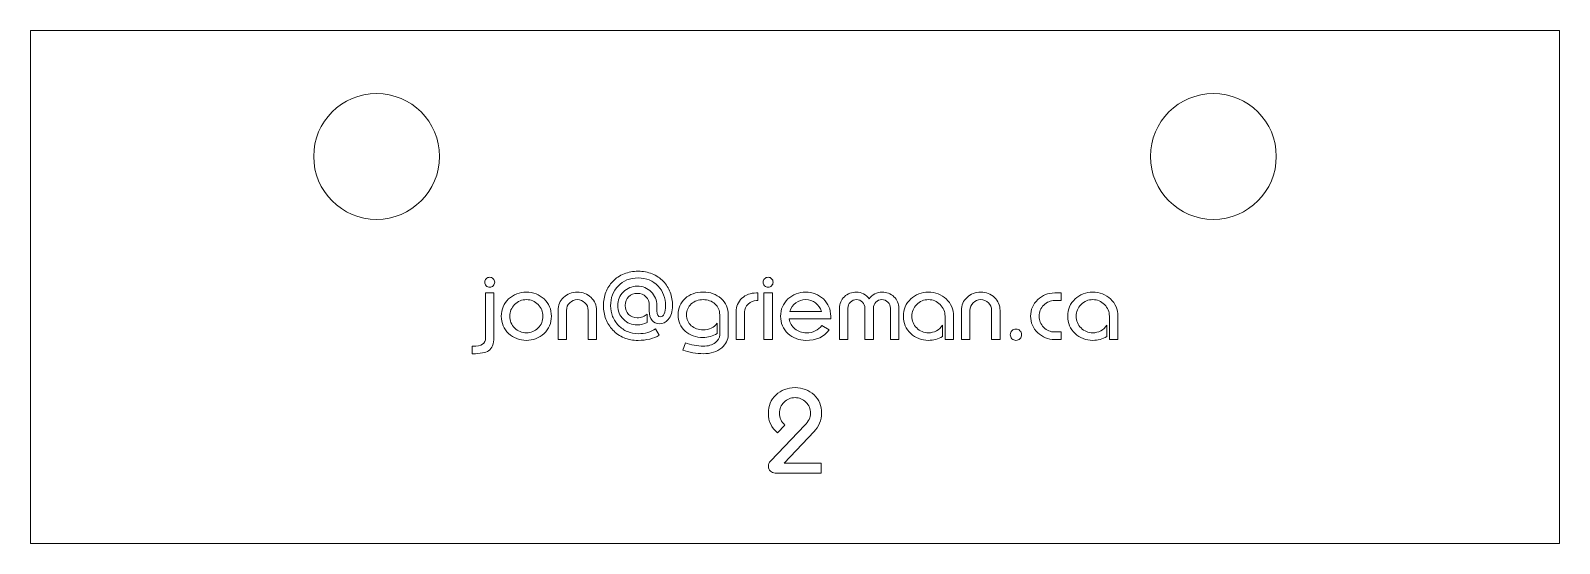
# Model space of a CAD drawing. Header units: millimetres. Extents: x -24.2 to 24.4, y -8.2 to 8.2.
import ezdxf

# ---------------------------------------------------------------- set-up
doc = ezdxf.new("R2010")
doc.units = ezdxf.units.MM
doc.header["$MEASUREMENT"] = 0
doc.layers.add('Layer 1', color=7, linetype='Continuous')

msp = doc.modelspace()

# ---------------------------------------------------------------- linework, layer by layer
at = {"layer": 'Layer 1', "lineweight": 15}
for points in [[(-24.2338, 8.15), (-24.2338, 8.15), (-24.2338, -8.15), (-24.2338, -8.15)], [(24.3662, 8.15), (24.3662, 8.15), (-24.2338, 8.15), (-24.2338, 8.15)], [(24.3662, -8.15), (24.3662, -8.15), (24.3662, 8.15), (24.3662, 8.15)], [(-24.2338, -8.15), (-24.2338, -8.15), (24.3662, -8.15), (24.3662, -8.15)]]:
    msp.add_open_spline(points, degree=3, dxfattribs=at)
at = {"layer": 'Layer 1', "color": 240, "lineweight": 15}
for points in [[(-13.2338, 6.15), (-14.3384, 6.15), (-15.2338, 5.2546), (-15.2338, 4.15), (-15.2338, 4.15), (-15.2338, 3.0454), (-14.3384, 2.15), (-13.2338, 2.15), (-13.2338, 2.15), (-12.1292, 2.15), (-11.2338, 3.0454), (-11.2338, 4.15), (-11.2338, 4.15), (-11.2338, 5.2546), (-12.1292, 6.15), (-13.2338, 6.15)], [(13.3662, 6.15), (12.2616, 6.15), (11.3662, 5.2546), (11.3662, 4.15), (11.3662, 4.15), (11.3662, 3.0454), (12.2616, 2.15), (13.3662, 2.15), (13.3662, 2.15), (14.4708, 2.15), (15.3662, 3.0454), (15.3662, 4.15), (15.3662, 4.15), (15.3662, 5.2546), (14.4708, 6.15), (13.3662, 6.15)]]:
    msp.add_open_spline(points, degree=3, knots=[0, 0, 0, 0, 0.2, 0.2, 0.2, 0.2, 0.4, 0.4, 0.4, 0.4, 0.6, 0.6, 0.6, 0.6, 1, 1, 1, 1], dxfattribs=at)
at = {"layer": 'Layer 1', "color": 140, "lineweight": 9}
for points, knots in [([(-4.2551, -1.5324), (-4.3351, -1.5837), (-4.4339, -1.6241), (-4.5519, -1.6528), (-4.5519, -1.6528), (-4.67, -1.682), (-4.7937, -1.6966), (-4.9235, -1.6966), (-4.9235, -1.6966), (-5.0834, -1.6966), (-5.2316, -1.6688), (-5.3689, -1.6128), (-5.3689, -1.6128), (-5.5063, -1.5573), (-5.6253, -1.4764), (-5.7255, -1.3696), (-5.7255, -1.3696), (-5.8219, -1.2695), (-5.8957, -1.1528), (-5.9465, -1.0192), (-5.9465, -1.0192), (-5.9973, -0.8852), (-6.0232, -0.7436), (-6.0232, -0.594), (-6.0232, -0.594), (-6.0232, -0.444), (-5.9973, -0.3029), (-5.9465, -0.1693), (-5.9465, -0.1693), (-5.8957, -0.0362), (-5.8219, 0.08), (-5.7255, 0.1793), (-5.7255, 0.1793), (-5.6253, 0.2837), (-5.5063, 0.3637), (-5.3685, 0.4192), (-5.3685, 0.4192), (-5.2307, 0.4742), (-5.0815, 0.5015), (-4.9207, 0.5015), (-4.9207, 0.5015), (-4.7598, 0.5015), (-4.6112, 0.4742), (-4.4743, 0.4192), (-4.4743, 0.4192), (-4.3374, 0.3637), (-4.2189, 0.2837), (-4.1187, 0.1793), (-4.1187, 0.1793), (-4.0242, 0.08), (-3.9513, -0.0362), (-3.9009, -0.1693), (-3.9009, -0.1693), (-3.8501, -0.3029), (-3.8252, -0.444), (-3.8252, -0.594), (-3.8252, -0.594), (-3.8252, -0.7831), (-3.8722, -0.9308), (-3.9668, -1.0376), (-3.9668, -1.0376), (-4.0449, -1.1269), (-4.1361, -1.1712), (-4.2401, -1.1712), (-4.2401, -1.1712), (-4.3407, -1.1712), (-4.4202, -1.1349), (-4.4781, -1.0616), (-4.4781, -1.0616), (-4.5359, -0.9886), (-4.5651, -0.8889), (-4.5651, -0.7619), (-4.5651, -0.7619), (-4.5651, -0.7619), (-4.5651, -0.5912), (-4.5651, -0.5912), (-4.5651, -0.5912), (-4.5651, -0.4745), (-4.6004, -0.3805), (-4.6714, -0.3085), (-4.6714, -0.3085), (-4.7419, -0.237), (-4.8346, -0.2013), (-4.9494, -0.2013), (-4.9494, -0.2013), (-5.0627, -0.2013), (-5.154, -0.237), (-5.2245, -0.3085), (-5.2245, -0.3085), (-5.2946, -0.3805), (-5.3299, -0.4745), (-5.3299, -0.5912), (-5.3299, -0.5912), (-5.3299, -0.706), (-5.2946, -0.7991), (-5.2245, -0.8701), (-5.2245, -0.8701), (-5.154, -0.9416), (-5.0627, -0.9769), (-4.9494, -0.9769), (-4.9494, -0.9769), (-4.8882, -0.9769), (-4.8294, -0.9665), (-4.773, -0.9458), (-4.773, -0.9458), (-4.717, -0.9252), (-4.6714, -0.8969), (-4.6352, -0.8612), (-4.6352, -0.8612), (-4.6352, -0.8612), (-4.6352, -1.1246), (-4.6352, -1.1246), (-4.6352, -1.1246), (-4.7255, -1.1768), (-4.8299, -1.2031), (-4.9494, -1.2031), (-4.9494, -1.2031), (-5.1225, -1.2031), (-5.2688, -1.1439), (-5.3892, -1.0253), (-5.3892, -1.0253), (-5.5096, -0.9068), (-5.5698, -0.7619), (-5.5698, -0.5912), (-5.5698, -0.5912), (-5.5698, -0.4195), (-5.5091, -0.2737), (-5.3882, -0.1542), (-5.3882, -0.1542), (-5.2678, -0.0347), (-5.1215, 0.025), (-4.9494, 0.025), (-4.9494, 0.025), (-4.7739, 0.025), (-4.6262, -0.0343), (-4.5058, -0.1523), (-4.5058, -0.1523), (-4.3854, -0.2704), (-4.3252, -0.4167), (-4.3252, -0.5912), (-4.3252, -0.5912), (-4.3252, -0.5912), (-4.3252, -0.7619), (-4.3252, -0.7619), (-4.3252, -0.7619), (-4.3252, -0.8842), (-4.2885, -0.9454), (-4.2151, -0.9454), (-4.2151, -0.9454), (-4.1643, -0.9454), (-4.1243, -0.9143), (-4.0952, -0.8522), (-4.0952, -0.8522), (-4.0656, -0.7902), (-4.051, -0.7041), (-4.051, -0.594), (-4.051, -0.594), (-4.051, -0.3433), (-4.1291, -0.1345), (-4.2852, 0.0316), (-4.2852, 0.0316), (-4.448, 0.2037), (-4.6596, 0.2893), (-4.9207, 0.2893), (-4.9207, 0.2893), (-5.1817, 0.2893), (-5.3943, 0.2037), (-5.5585, 0.0316), (-5.5585, 0.0316), (-5.6356, -0.0489), (-5.6949, -0.1434), (-5.7358, -0.2506), (-5.7358, -0.2506), (-5.7767, -0.3584), (-5.797, -0.4727), (-5.797, -0.594), (-5.797, -0.594), (-5.797, -0.7125), (-5.7753, -0.8259), (-5.7316, -0.9341), (-5.7316, -0.9341), (-5.6878, -1.0427), (-5.6253, -1.1387), (-5.5434, -1.2224), (-5.5434, -1.2224), (-5.4616, -1.3066), (-5.3671, -1.3715), (-5.2598, -1.4167), (-5.2598, -1.4167), (-5.1521, -1.4618), (-5.0392, -1.4839), (-4.9207, -1.4839), (-4.9207, -1.4839), (-4.6991, -1.4839), (-4.5152, -1.4327), (-4.368, -1.3297), (-4.368, -1.3297), (-4.368, -1.3297), (-4.2551, -1.5324), (-4.2551, -1.5324)], [0, 0, 0, 0, 0.0196078, 0.0196078, 0.0196078, 0.0196078, 0.0392157, 0.0392157, 0.0392157, 0.0392157, 0.0588235, 0.0588235, 0.0588235, 0.0588235, 0.0784314, 0.0784314, 0.0784314, 0.0784314, 0.0980392, 0.0980392, 0.0980392, 0.0980392, 0.1176471, 0.1176471, 0.1176471, 0.1176471, 0.1372549, 0.1372549, 0.1372549, 0.1372549, 0.1568627, 0.1568627, 0.1568627, 0.1568627, 0.1764706, 0.1764706, 0.1764706, 0.1764706, 0.1960784, 0.1960784, 0.1960784, 0.1960784, 0.2156863, 0.2156863, 0.2156863, 0.2156863, 0.2352941, 0.2352941, 0.2352941, 0.2352941, 0.254902, 0.254902, 0.254902, 0.254902, 0.2745098, 0.2745098, 0.2745098, 0.2745098, 0.2941176, 0.2941176, 0.2941176, 0.2941176, 0.3137255, 0.3137255, 0.3137255, 0.3137255, 0.3333333, 0.3333333, 0.3333333, 0.3333333, 0.3529412, 0.3529412, 0.3529412, 0.3529412, 0.372549, 0.372549, 0.372549, 0.372549, 0.3921569, 0.3921569, 0.3921569, 0.3921569, 0.4117647, 0.4117647, 0.4117647, 0.4117647, 0.4313725, 0.4313725, 0.4313725, 0.4313725, 0.4509804, 0.4509804, 0.4509804, 0.4509804, 0.4705882, 0.4705882, 0.4705882, 0.4705882, 0.4901961, 0.4901961, 0.4901961, 0.4901961, 0.5098039, 0.5098039, 0.5098039, 0.5098039, 0.5294118, 0.5294118, 0.5294118, 0.5294118, 0.5490196, 0.5490196, 0.5490196, 0.5490196, 0.5686275, 0.5686275, 0.5686275, 0.5686275, 0.5882353, 0.5882353, 0.5882353, 0.5882353, 0.6078431, 0.6078431, 0.6078431, 0.6078431, 0.627451, 0.627451, 0.627451, 0.627451, 0.6470588, 0.6470588, 0.6470588, 0.6470588, 0.6666667, 0.6666667, 0.6666667, 0.6666667, 0.6862745, 0.6862745, 0.6862745, 0.6862745, 0.7058824, 0.7058824, 0.7058824, 0.7058824, 0.7254902, 0.7254902, 0.7254902, 0.7254902, 0.745098, 0.745098, 0.745098, 0.745098, 0.7647059, 0.7647059, 0.7647059, 0.7647059, 0.7843137, 0.7843137, 0.7843137, 0.7843137, 0.8039216, 0.8039216, 0.8039216, 0.8039216, 0.8235294, 0.8235294, 0.8235294, 0.8235294, 0.8431373, 0.8431373, 0.8431373, 0.8431373, 0.8627451, 0.8627451, 0.8627451, 0.8627451, 0.8823529, 0.8823529, 0.8823529, 0.8823529, 0.9019608, 0.9019608, 0.9019608, 0.9019608, 0.9215686, 0.9215686, 0.9215686, 0.9215686, 0.9411765, 0.9411765, 0.9411765, 0.9411765, 0.9607843, 0.9607843, 0.9607843, 0.9607843, 1, 1, 1, 1]), ([(-9.639, 0.31), (-9.5952, 0.31), (-9.5576, 0.2945), (-9.527, 0.2639), (-9.527, 0.2639), (-9.496, 0.2329), (-9.4809, 0.1962), (-9.4809, 0.1529), (-9.4809, 0.1529), (-9.4809, 0.1087), (-9.496, 0.0716), (-9.527, 0.0405), (-9.527, 0.0405), (-9.5576, 0.0099), (-9.5952, -0.0056), (-9.639, -0.0056), (-9.639, -0.0056), (-9.6822, -0.0056), (-9.7194, 0.0099), (-9.75, 0.0405), (-9.75, 0.0405), (-9.781, 0.0716), (-9.7961, 0.1087), (-9.7961, 0.1529), (-9.7961, 0.1529), (-9.7961, 0.1962), (-9.781, 0.2329), (-9.75, 0.2639), (-9.75, 0.2639), (-9.7194, 0.2945), (-9.6822, 0.31), (-9.639, 0.31)], [0, 0, 0, 0, 0.1111111, 0.1111111, 0.1111111, 0.1111111, 0.2222222, 0.2222222, 0.2222222, 0.2222222, 0.3333333, 0.3333333, 0.3333333, 0.3333333, 0.4444444, 0.4444444, 0.4444444, 0.4444444, 0.5555556, 0.5555556, 0.5555556, 0.5555556, 0.6666667, 0.6666667, 0.6666667, 0.6666667, 0.7777778, 0.7777778, 0.7777778, 0.7777778, 1, 1, 1, 1]), ([(-0.789, 0.31), (-0.7448, 0.31), (-0.7076, 0.2945), (-0.6766, 0.2639), (-0.6766, 0.2639), (-0.646, 0.2329), (-0.6305, 0.1962), (-0.6305, 0.1529), (-0.6305, 0.1529), (-0.6305, 0.1087), (-0.646, 0.0716), (-0.6766, 0.0405), (-0.6766, 0.0405), (-0.7076, 0.0099), (-0.7448, -0.0056), (-0.789, -0.0056), (-0.789, -0.0056), (-0.8323, -0.0056), (-0.869, 0.0099), (-0.9, 0.0405), (-0.9, 0.0405), (-0.9306, 0.0716), (-0.9461, 0.1087), (-0.9461, 0.1529), (-0.9461, 0.1529), (-0.9461, 0.1962), (-0.9306, 0.2329), (-0.9, 0.2639), (-0.9, 0.2639), (-0.869, 0.2945), (-0.8323, 0.31), (-0.789, 0.31)], [0, 0, 0, 0, 0.1111111, 0.1111111, 0.1111111, 0.1111111, 0.2222222, 0.2222222, 0.2222222, 0.2222222, 0.3333333, 0.3333333, 0.3333333, 0.3333333, 0.4444444, 0.4444444, 0.4444444, 0.4444444, 0.5555556, 0.5555556, 0.5555556, 0.5555556, 0.6666667, 0.6666667, 0.6666667, 0.6666667, 0.7777778, 0.7777778, 0.7777778, 0.7777778, 1, 1, 1, 1]), ([(-9.7716, -1.6039), (-9.7716, -1.6039), (-9.7716, -0.19), (-9.7716, -0.19), (-9.7716, -0.19), (-9.7716, -0.19), (-9.5026, -0.19), (-9.5026, -0.19), (-9.5026, -0.19), (-9.5026, -0.19), (-9.5026, -1.6039), (-9.5026, -1.6039), (-9.5026, -1.6039), (-9.5026, -1.8118), (-9.5595, -1.9529), (-9.6724, -2.0272), (-9.6724, -2.0272), (-9.7679, -2.0898), (-9.9381, -2.1208), (-10.1837, -2.1208), (-10.1837, -2.1208), (-10.1837, -2.1208), (-10.1973, -2.1208), (-10.1973, -2.1208), (-10.1973, -2.1208), (-10.1973, -2.1208), (-10.1973, -1.8809), (-10.1973, -1.8809), (-10.1973, -1.8809), (-10.1973, -1.8809), (-10.1837, -1.8809), (-10.1837, -1.8809), (-10.1837, -1.8809), (-10.0346, -1.8809), (-9.9287, -1.8602), (-9.8657, -1.8184), (-9.8657, -1.8184), (-9.8031, -1.7765), (-9.7716, -1.705), (-9.7716, -1.6039)], [0, 0, 0, 0, 0.0909091, 0.0909091, 0.0909091, 0.0909091, 0.1818182, 0.1818182, 0.1818182, 0.1818182, 0.2727273, 0.2727273, 0.2727273, 0.2727273, 0.3636364, 0.3636364, 0.3636364, 0.3636364, 0.4545455, 0.4545455, 0.4545455, 0.4545455, 0.5454545, 0.5454545, 0.5454545, 0.5454545, 0.6363636, 0.6363636, 0.6363636, 0.6363636, 0.7272727, 0.7272727, 0.7272727, 0.7272727, 0.8181818, 0.8181818, 0.8181818, 0.8181818, 1, 1, 1, 1]), ([(-8.4734, -0.1613), (-8.3657, -0.1613), (-8.2636, -0.1801), (-8.1667, -0.2177), (-8.1667, -0.2177), (-8.0698, -0.2553), (-7.9842, -0.309), (-7.9099, -0.3791), (-7.9099, -0.3791), (-7.7547, -0.5267), (-7.677, -0.7102), (-7.677, -0.9289), (-7.677, -0.9289), (-7.677, -1.1476), (-7.7547, -1.3301), (-7.9099, -1.4774), (-7.9099, -1.4774), (-7.9842, -1.5479), (-8.0698, -1.602), (-8.1667, -1.6396), (-8.1667, -1.6396), (-8.2636, -1.6777), (-8.3657, -1.6966), (-8.4734, -1.6966), (-8.4734, -1.6966), (-8.5806, -1.6966), (-8.6832, -1.6777), (-8.7801, -1.6396), (-8.7801, -1.6396), (-8.8769, -1.602), (-8.9626, -1.5479), (-9.0369, -1.4774), (-9.0369, -1.4774), (-9.1921, -1.3301), (-9.2697, -1.1476), (-9.2697, -0.9289), (-9.2697, -0.9289), (-9.2697, -0.7102), (-9.1921, -0.5267), (-9.0369, -0.3791), (-9.0369, -0.3791), (-8.9626, -0.309), (-8.8769, -0.2553), (-8.7801, -0.2177), (-8.7801, -0.2177), (-8.6832, -0.1801), (-8.5806, -0.1613), (-8.4734, -0.1613)], [0, 0, 0, 0, 0.0769231, 0.0769231, 0.0769231, 0.0769231, 0.1538462, 0.1538462, 0.1538462, 0.1538462, 0.2307692, 0.2307692, 0.2307692, 0.2307692, 0.3076923, 0.3076923, 0.3076923, 0.3076923, 0.3846154, 0.3846154, 0.3846154, 0.3846154, 0.4615385, 0.4615385, 0.4615385, 0.4615385, 0.5384615, 0.5384615, 0.5384615, 0.5384615, 0.6153846, 0.6153846, 0.6153846, 0.6153846, 0.6923077, 0.6923077, 0.6923077, 0.6923077, 0.7692308, 0.7692308, 0.7692308, 0.7692308, 0.8461538, 0.8461538, 0.8461538, 0.8461538, 1, 1, 1, 1]), ([(-9.0011, -0.9289), (-9.0011, -1.0738), (-8.9494, -1.198), (-8.8459, -1.3014), (-8.8459, -1.3014), (-8.7429, -1.4049), (-8.6187, -1.4567), (-8.4734, -1.4567), (-8.4734, -1.4567), (-8.328, -1.4567), (-8.2039, -1.4049), (-8.1004, -1.3014), (-8.1004, -1.3014), (-7.9974, -1.198), (-7.9456, -1.0738), (-7.9456, -0.9289), (-7.9456, -0.9289), (-7.9456, -0.7836), (-7.9974, -0.6594), (-8.1004, -0.5559), (-8.1004, -0.5559), (-8.2039, -0.4529), (-8.328, -0.4012), (-8.4734, -0.4012), (-8.4734, -0.4012), (-8.6187, -0.4012), (-8.7429, -0.4529), (-8.8459, -0.5559), (-8.8459, -0.5559), (-8.9494, -0.6594), (-9.0011, -0.7836), (-9.0011, -0.9289)], [0, 0, 0, 0, 0.1111111, 0.1111111, 0.1111111, 0.1111111, 0.2222222, 0.2222222, 0.2222222, 0.2222222, 0.3333333, 0.3333333, 0.3333333, 0.3333333, 0.4444444, 0.4444444, 0.4444444, 0.4444444, 0.5555556, 0.5555556, 0.5555556, 0.5555556, 0.6666667, 0.6666667, 0.6666667, 0.6666667, 0.7777778, 0.7777778, 0.7777778, 0.7777778, 1, 1, 1, 1]), ([(-7.1972, -0.7455), (-7.1972, -0.7455), (-7.1972, -1.6688), (-7.1972, -1.6688), (-7.1972, -1.6688), (-7.1972, -1.6688), (-7.4658, -1.6688), (-7.4658, -1.6688), (-7.4658, -1.6688), (-7.4658, -1.6688), (-7.4658, -0.7455), (-7.4658, -0.7455), (-7.4658, -0.7455), (-7.4658, -0.5794), (-7.407, -0.4402), (-7.2894, -0.3287), (-7.2894, -0.3287), (-7.1718, -0.2172), (-7.0265, -0.1613), (-6.8529, -0.1613), (-6.8529, -0.1613), (-6.6812, -0.1613), (-6.5359, -0.2172), (-6.4178, -0.3292), (-6.4178, -0.3292), (-6.2998, -0.4416), (-6.241, -0.5799), (-6.241, -0.7455), (-6.241, -0.7455), (-6.241, -0.7455), (-6.241, -1.6688), (-6.241, -1.6688), (-6.241, -1.6688), (-6.241, -1.6688), (-6.5095, -1.6688), (-6.5095, -1.6688), (-6.5095, -1.6688), (-6.5095, -1.6688), (-6.5095, -0.7455), (-6.5095, -0.7455), (-6.5095, -0.7455), (-6.5095, -0.6509), (-6.5434, -0.57), (-6.6102, -0.5023), (-6.6102, -0.5023), (-6.6775, -0.4346), (-6.7584, -0.4012), (-6.8529, -0.4012), (-6.8529, -0.4012), (-6.9475, -0.4012), (-7.0284, -0.4346), (-7.0961, -0.5023), (-7.0961, -0.5023), (-7.1634, -0.57), (-7.1972, -0.6509), (-7.1972, -0.7455)], [0, 0, 0, 0, 0.0666667, 0.0666667, 0.0666667, 0.0666667, 0.1333333, 0.1333333, 0.1333333, 0.1333333, 0.2, 0.2, 0.2, 0.2, 0.2666667, 0.2666667, 0.2666667, 0.2666667, 0.3333333, 0.3333333, 0.3333333, 0.3333333, 0.4, 0.4, 0.4, 0.4, 0.4666667, 0.4666667, 0.4666667, 0.4666667, 0.5333333, 0.5333333, 0.5333333, 0.5333333, 0.6, 0.6, 0.6, 0.6, 0.6666667, 0.6666667, 0.6666667, 0.6666667, 0.7333333, 0.7333333, 0.7333333, 0.7333333, 0.8, 0.8, 0.8, 0.8, 0.8666667, 0.8666667, 0.8666667, 0.8666667, 1, 1, 1, 1]), ([(-2.8549, -0.4012), (-3.0063, -0.4012), (-3.1324, -0.4463), (-3.2326, -0.5376), (-3.2326, -0.5376), (-3.3328, -0.6283), (-3.3826, -0.7441), (-3.3826, -0.8847), (-3.3826, -0.8847), (-3.3826, -1.0244), (-3.3328, -1.1392), (-3.233, -1.229), (-3.233, -1.229), (-3.1333, -1.3193), (-3.0073, -1.3645), (-2.8549, -1.3645), (-2.8549, -1.3645), (-2.7584, -1.3645), (-2.6714, -1.3457), (-2.5943, -1.3085), (-2.5943, -1.3085), (-2.5172, -1.2713), (-2.456, -1.2182), (-2.4108, -1.1495), (-2.4108, -1.1495), (-2.4108, -1.1495), (-2.4108, -1.4802), (-2.4108, -1.4802), (-2.4108, -1.4802), (-2.5473, -1.5625), (-2.6949, -1.6039), (-2.8549, -1.6039), (-2.8549, -1.6039), (-3.0854, -1.6039), (-3.2759, -1.5366), (-3.4259, -1.4021), (-3.4259, -1.4021), (-3.5764, -1.2676), (-3.6512, -1.095), (-3.6512, -0.8847), (-3.6512, -0.8847), (-3.6512, -0.6735), (-3.5764, -0.4999), (-3.4259, -0.3645), (-3.4259, -0.3645), (-3.2759, -0.229), (-3.0854, -0.1613), (-2.8549, -0.1613), (-2.8549, -0.1613), (-2.6244, -0.1613), (-2.4339, -0.229), (-2.2838, -0.3645), (-2.2838, -0.3645), (-2.1333, -0.4999), (-2.0581, -0.6735), (-2.0581, -0.8847), (-2.0581, -0.8847), (-2.0581, -0.8847), (-2.0581, -1.5253), (-2.0581, -1.5253), (-2.0581, -1.5253), (-2.0581, -1.5992), (-2.0764, -1.6712), (-2.1122, -1.7417), (-2.1122, -1.7417), (-2.1479, -1.8127), (-2.1978, -1.8748), (-2.2622, -1.9294), (-2.2622, -1.9294), (-2.4137, -2.0569), (-2.6112, -2.1208), (-2.8549, -2.1208), (-2.8549, -2.1208), (-2.9551, -2.1208), (-3.0642, -2.1105), (-3.1827, -2.0898), (-3.1827, -2.0898), (-3.3013, -2.0691), (-3.4057, -2.0418), (-3.4955, -2.0079), (-3.4955, -2.0079), (-3.4955, -2.0079), (-3.4198, -1.7737), (-3.4198, -1.7737), (-3.4198, -1.7737), (-3.3408, -1.8038), (-3.2472, -1.8292), (-3.1385, -1.8499), (-3.1385, -1.8499), (-3.0303, -1.8706), (-2.9358, -1.8809), (-2.8549, -1.8809), (-2.8549, -1.8809), (-2.6949, -1.8809), (-2.5647, -1.8428), (-2.4635, -1.7666), (-2.4635, -1.7666), (-2.3723, -1.6984), (-2.3271, -1.6185), (-2.3271, -1.5253), (-2.3271, -1.5253), (-2.3271, -1.5253), (-2.3271, -0.8847), (-2.3271, -0.8847), (-2.3271, -0.8847), (-2.3271, -0.7441), (-2.377, -0.6283), (-2.4772, -0.5376), (-2.4772, -0.5376), (-2.5774, -0.4463), (-2.7034, -0.4012), (-2.8549, -0.4012)], [0, 0, 0, 0, 0.0344828, 0.0344828, 0.0344828, 0.0344828, 0.0689655, 0.0689655, 0.0689655, 0.0689655, 0.1034483, 0.1034483, 0.1034483, 0.1034483, 0.137931, 0.137931, 0.137931, 0.137931, 0.1724138, 0.1724138, 0.1724138, 0.1724138, 0.2068966, 0.2068966, 0.2068966, 0.2068966, 0.2413793, 0.2413793, 0.2413793, 0.2413793, 0.2758621, 0.2758621, 0.2758621, 0.2758621, 0.3103448, 0.3103448, 0.3103448, 0.3103448, 0.3448276, 0.3448276, 0.3448276, 0.3448276, 0.3793103, 0.3793103, 0.3793103, 0.3793103, 0.4137931, 0.4137931, 0.4137931, 0.4137931, 0.4482759, 0.4482759, 0.4482759, 0.4482759, 0.4827586, 0.4827586, 0.4827586, 0.4827586, 0.5172414, 0.5172414, 0.5172414, 0.5172414, 0.5517241, 0.5517241, 0.5517241, 0.5517241, 0.5862069, 0.5862069, 0.5862069, 0.5862069, 0.6206897, 0.6206897, 0.6206897, 0.6206897, 0.6551724, 0.6551724, 0.6551724, 0.6551724, 0.6896552, 0.6896552, 0.6896552, 0.6896552, 0.7241379, 0.7241379, 0.7241379, 0.7241379, 0.7586207, 0.7586207, 0.7586207, 0.7586207, 0.7931034, 0.7931034, 0.7931034, 0.7931034, 0.8275862, 0.8275862, 0.8275862, 0.8275862, 0.862069, 0.862069, 0.862069, 0.862069, 0.8965517, 0.8965517, 0.8965517, 0.8965517, 0.9310345, 0.9310345, 0.9310345, 0.9310345, 1, 1, 1, 1]), ([(-1.1582, -0.19), (-1.1582, -0.19), (-1.1159, -0.19), (-1.1159, -0.19), (-1.1159, -0.19), (-1.1159, -0.19), (-1.1159, -0.4299), (-1.1159, -0.4299), (-1.1159, -0.4299), (-1.1159, -0.4299), (-1.1582, -0.4299), (-1.1582, -0.4299), (-1.1582, -0.4299), (-1.2556, -0.4299), (-1.3431, -0.4665), (-1.4202, -0.5404), (-1.4202, -0.5404), (-1.4974, -0.6138), (-1.5359, -0.6975), (-1.5359, -0.7911), (-1.5359, -0.7911), (-1.5359, -0.7911), (-1.5359, -1.6688), (-1.5359, -1.6688), (-1.5359, -1.6688), (-1.5359, -1.6688), (-1.8045, -1.6688), (-1.8045, -1.6688), (-1.8045, -1.6688), (-1.8045, -1.6688), (-1.8045, -0.7911), (-1.8045, -0.7911), (-1.8045, -0.7911), (-1.8045, -0.6156), (-1.7438, -0.4717), (-1.622, -0.3588), (-1.622, -0.3588), (-1.5006, -0.2464), (-1.3459, -0.19), (-1.1582, -0.19)], [0, 0, 0, 0, 0.0909091, 0.0909091, 0.0909091, 0.0909091, 0.1818182, 0.1818182, 0.1818182, 0.1818182, 0.2727273, 0.2727273, 0.2727273, 0.2727273, 0.3636364, 0.3636364, 0.3636364, 0.3636364, 0.4545455, 0.4545455, 0.4545455, 0.4545455, 0.5454545, 0.5454545, 0.5454545, 0.5454545, 0.6363636, 0.6363636, 0.6363636, 0.6363636, 0.7272727, 0.7272727, 0.7272727, 0.7272727, 0.8181818, 0.8181818, 0.8181818, 0.8181818, 1, 1, 1, 1]), ([(-0.9212, -1.6688), (-0.9212, -1.6688), (-0.9212, -0.19), (-0.9212, -0.19), (-0.9212, -0.19), (-0.9212, -0.19), (-0.6526, -0.19), (-0.6526, -0.19), (-0.6526, -0.19), (-0.6526, -0.19), (-0.6526, -1.6688), (-0.6526, -1.6688), (-0.6526, -1.6688), (-0.6526, -1.6688), (-0.9212, -1.6688), (-0.9212, -1.6688)], [0, 0, 0, 0, 0.2, 0.2, 0.2, 0.2, 0.4, 0.4, 0.4, 0.4, 0.6, 0.6, 0.6, 0.6, 1, 1, 1, 1]), ([(0.425, -1.4567), (0.5308, -1.4567), (0.6263, -1.4364), (0.7124, -1.396), (0.7124, -1.396), (0.7985, -1.3555), (0.8657, -1.2986), (0.9142, -1.2252), (0.9142, -1.2252), (0.9142, -1.2252), (1.1513, -1.3602), (1.1513, -1.3602), (1.1513, -1.3602), (0.9998, -1.5841), (0.751, -1.6966), (0.4057, -1.6966), (0.4057, -1.6966), (0.2985, -1.6966), (0.1959, -1.6777), (0.099, -1.6396), (0.099, -1.6396), (0.0022, -1.602), (-0.0835, -1.5484), (-0.1578, -1.4788), (-0.1578, -1.4788), (-0.313, -1.3306), (-0.3906, -1.1481), (-0.3906, -0.9303), (-0.3906, -0.9303), (-0.3906, -0.7116), (-0.313, -0.5282), (-0.1578, -0.3805), (-0.1578, -0.3805), (-0.0835, -0.3094), (0.0022, -0.2553), (0.099, -0.2177), (0.099, -0.2177), (0.1959, -0.1801), (0.2985, -0.1613), (0.4057, -0.1613), (0.4057, -0.1613), (0.5134, -0.1613), (0.6155, -0.1801), (0.7124, -0.2177), (0.7124, -0.2177), (0.8093, -0.2553), (0.8949, -0.3094), (0.9692, -0.3805), (0.9692, -0.3805), (1.1244, -0.5282), (1.2021, -0.7116), (1.2021, -0.9303), (1.2021, -0.9303), (1.2021, -0.9303), (1.2021, -1.014), (1.2021, -1.014), (1.2021, -1.014), (1.2021, -1.014), (-0.1164, -1.014), (-0.1164, -1.014), (-0.1164, -1.014), (-0.0962, -1.141), (-0.0359, -1.2464), (0.0647, -1.3306), (0.0647, -1.3306), (0.1654, -1.4143), (0.2853, -1.4567), (0.425, -1.4567)], [0, 0, 0, 0, 0.0555556, 0.0555556, 0.0555556, 0.0555556, 0.1111111, 0.1111111, 0.1111111, 0.1111111, 0.1666667, 0.1666667, 0.1666667, 0.1666667, 0.2222222, 0.2222222, 0.2222222, 0.2222222, 0.2777778, 0.2777778, 0.2777778, 0.2777778, 0.3333333, 0.3333333, 0.3333333, 0.3333333, 0.3888889, 0.3888889, 0.3888889, 0.3888889, 0.4444444, 0.4444444, 0.4444444, 0.4444444, 0.5, 0.5, 0.5, 0.5, 0.5555556, 0.5555556, 0.5555556, 0.5555556, 0.6111111, 0.6111111, 0.6111111, 0.6111111, 0.6666667, 0.6666667, 0.6666667, 0.6666667, 0.7222222, 0.7222222, 0.7222222, 0.7222222, 0.7777778, 0.7777778, 0.7777778, 0.7777778, 0.8333333, 0.8333333, 0.8333333, 0.8333333, 0.8888889, 0.8888889, 0.8888889, 0.8888889, 1, 1, 1, 1]), ([(-0.0999, -0.7746), (-0.0999, -0.7746), (0.9114, -0.7746), (0.9114, -0.7746), (0.9114, -0.7746), (0.8784, -0.665), (0.8154, -0.5757), (0.7218, -0.5056), (0.7218, -0.5056), (0.6287, -0.436), (0.5233, -0.4012), (0.4057, -0.4012), (0.4057, -0.4012), (0.2891, -0.4012), (0.1842, -0.4355), (0.0915, -0.5051), (0.0915, -0.5051), (-0.0011, -0.5743), (-0.0651, -0.6641), (-0.0999, -0.7746)], [0, 0, 0, 0, 0.1666667, 0.1666667, 0.1666667, 0.1666667, 0.3333333, 0.3333333, 0.3333333, 0.3333333, 0.5, 0.5, 0.5, 0.5, 0.6666667, 0.6666667, 0.6666667, 0.6666667, 1, 1, 1, 1]), ([(1.7481, -0.6726), (1.7481, -0.6726), (1.7481, -1.6688), (1.7481, -1.6688), (1.7481, -1.6688), (1.7481, -1.6688), (1.4795, -1.6688), (1.4795, -1.6688), (1.4795, -1.6688), (1.4795, -1.6688), (1.4795, -0.6726), (1.4795, -0.6726), (1.4795, -0.6726), (1.4795, -0.5282), (1.5312, -0.4068), (1.6357, -0.3085), (1.6357, -0.3085), (1.7401, -0.2102), (1.868, -0.1613), (2.0195, -0.1613), (2.0195, -0.1613), (2.0947, -0.1613), (2.1705, -0.181), (2.2467, -0.221), (2.2467, -0.221), (2.3229, -0.261), (2.3817, -0.3118), (2.4216, -0.3734), (2.4216, -0.3734), (2.464, -0.3118), (2.5242, -0.261), (2.6023, -0.221), (2.6023, -0.221), (2.6803, -0.181), (2.7561, -0.1613), (2.8299, -0.1613), (2.8299, -0.1613), (2.9814, -0.1613), (3.1088, -0.2102), (3.2128, -0.308), (3.2128, -0.308), (3.3168, -0.4059), (3.3685, -0.5272), (3.3685, -0.6726), (3.3685, -0.6726), (3.3685, -0.6726), (3.3685, -1.6688), (3.3685, -1.6688), (3.3685, -1.6688), (3.3685, -1.6688), (3.0999, -1.6688), (3.0999, -1.6688), (3.0999, -1.6688), (3.0999, -1.6688), (3.0999, -0.6726), (3.0999, -0.6726), (3.0999, -0.6726), (3.0999, -0.5973), (3.0736, -0.5329), (3.0204, -0.4802), (3.0204, -0.4802), (2.9677, -0.4275), (2.9042, -0.4012), (2.8299, -0.4012), (2.8299, -0.4012), (2.7547, -0.4012), (2.6902, -0.427), (2.6375, -0.4797), (2.6375, -0.4797), (2.5849, -0.5319), (2.5585, -0.5964), (2.5585, -0.6726), (2.5585, -0.6726), (2.5585, -0.6726), (2.5585, -1.6688), (2.5585, -1.6688), (2.5585, -1.6688), (2.5585, -1.6688), (2.2895, -1.6688), (2.2895, -1.6688), (2.2895, -1.6688), (2.2895, -1.6688), (2.2895, -0.6726), (2.2895, -0.6726), (2.2895, -0.6726), (2.2895, -0.5973), (2.2636, -0.5329), (2.2109, -0.4802), (2.2109, -0.4802), (2.1587, -0.4275), (2.0947, -0.4012), (2.0195, -0.4012), (2.0195, -0.4012), (1.9442, -0.4012), (1.8803, -0.4275), (1.8271, -0.4802), (1.8271, -0.4802), (1.7744, -0.5329), (1.7481, -0.5973), (1.7481, -0.6726)], [0, 0, 0, 0, 0.0384615, 0.0384615, 0.0384615, 0.0384615, 0.0769231, 0.0769231, 0.0769231, 0.0769231, 0.1153846, 0.1153846, 0.1153846, 0.1153846, 0.1538462, 0.1538462, 0.1538462, 0.1538462, 0.1923077, 0.1923077, 0.1923077, 0.1923077, 0.2307692, 0.2307692, 0.2307692, 0.2307692, 0.2692308, 0.2692308, 0.2692308, 0.2692308, 0.3076923, 0.3076923, 0.3076923, 0.3076923, 0.3461538, 0.3461538, 0.3461538, 0.3461538, 0.3846154, 0.3846154, 0.3846154, 0.3846154, 0.4230769, 0.4230769, 0.4230769, 0.4230769, 0.4615385, 0.4615385, 0.4615385, 0.4615385, 0.5, 0.5, 0.5, 0.5, 0.5384615, 0.5384615, 0.5384615, 0.5384615, 0.5769231, 0.5769231, 0.5769231, 0.5769231, 0.6153846, 0.6153846, 0.6153846, 0.6153846, 0.6538462, 0.6538462, 0.6538462, 0.6538462, 0.6923077, 0.6923077, 0.6923077, 0.6923077, 0.7307692, 0.7307692, 0.7307692, 0.7307692, 0.7692308, 0.7692308, 0.7692308, 0.7692308, 0.8076923, 0.8076923, 0.8076923, 0.8076923, 0.8461538, 0.8461538, 0.8461538, 0.8461538, 0.8846154, 0.8846154, 0.8846154, 0.8846154, 0.9230769, 0.9230769, 0.9230769, 0.9230769, 1, 1, 1, 1]), ([(4.3084, -0.4012), (4.1636, -0.4012), (4.0389, -0.4529), (3.9359, -0.5559), (3.9359, -0.5559), (3.8324, -0.6594), (3.7807, -0.7836), (3.7807, -0.9289), (3.7807, -0.9289), (3.7807, -1.0738), (3.8324, -1.198), (3.9359, -1.3014), (3.9359, -1.3014), (4.0389, -1.4049), (4.1636, -1.4567), (4.3084, -1.4567), (4.3084, -1.4567), (4.3978, -1.4567), (4.4811, -1.4355), (4.5591, -1.3932), (4.5591, -1.3932), (4.6372, -1.3508), (4.7017, -1.292), (4.7525, -1.2168), (4.7525, -1.2168), (4.7525, -1.2168), (4.7525, -1.5724), (4.7525, -1.5724), (4.7525, -1.5724), (4.616, -1.6552), (4.4684, -1.6966), (4.3084, -1.6966), (4.3084, -1.6966), (4.2012, -1.6966), (4.0986, -1.6777), (4.0017, -1.6396), (4.0017, -1.6396), (3.9049, -1.602), (3.8192, -1.5479), (3.7449, -1.4774), (3.7449, -1.4774), (3.5897, -1.3301), (3.5121, -1.1476), (3.5121, -0.9289), (3.5121, -0.9289), (3.5121, -0.7102), (3.5897, -0.5267), (3.7449, -0.3791), (3.7449, -0.3791), (3.8192, -0.309), (3.9049, -0.2553), (4.0017, -0.2177), (4.0017, -0.2177), (4.0986, -0.1801), (4.2012, -0.1613), (4.3084, -0.1613), (4.3084, -0.1613), (4.4161, -0.1613), (4.5182, -0.1801), (4.6151, -0.2177), (4.6151, -0.2177), (4.712, -0.2553), (4.7976, -0.309), (4.8719, -0.3791), (4.8719, -0.3791), (5.0271, -0.5267), (5.1052, -0.7102), (5.1052, -0.9289), (5.1052, -0.9289), (5.1052, -0.9289), (5.1052, -1.6688), (5.1052, -1.6688), (5.1052, -1.6688), (5.1052, -1.6688), (4.8362, -1.6688), (4.8362, -1.6688), (4.8362, -1.6688), (4.8362, -1.6688), (4.8362, -0.9289), (4.8362, -0.9289), (4.8362, -0.9289), (4.8362, -0.7836), (4.7844, -0.6594), (4.6814, -0.5559), (4.6814, -0.5559), (4.5779, -0.4529), (4.4538, -0.4012), (4.3084, -0.4012)], [0, 0, 0, 0, 0.0434783, 0.0434783, 0.0434783, 0.0434783, 0.0869565, 0.0869565, 0.0869565, 0.0869565, 0.1304348, 0.1304348, 0.1304348, 0.1304348, 0.173913, 0.173913, 0.173913, 0.173913, 0.2173913, 0.2173913, 0.2173913, 0.2173913, 0.2608696, 0.2608696, 0.2608696, 0.2608696, 0.3043478, 0.3043478, 0.3043478, 0.3043478, 0.3478261, 0.3478261, 0.3478261, 0.3478261, 0.3913043, 0.3913043, 0.3913043, 0.3913043, 0.4347826, 0.4347826, 0.4347826, 0.4347826, 0.4782609, 0.4782609, 0.4782609, 0.4782609, 0.5217391, 0.5217391, 0.5217391, 0.5217391, 0.5652174, 0.5652174, 0.5652174, 0.5652174, 0.6086957, 0.6086957, 0.6086957, 0.6086957, 0.6521739, 0.6521739, 0.6521739, 0.6521739, 0.6956522, 0.6956522, 0.6956522, 0.6956522, 0.7391304, 0.7391304, 0.7391304, 0.7391304, 0.7826087, 0.7826087, 0.7826087, 0.7826087, 0.826087, 0.826087, 0.826087, 0.826087, 0.8695652, 0.8695652, 0.8695652, 0.8695652, 0.9130435, 0.9130435, 0.9130435, 0.9130435, 1, 1, 1, 1]), ([(5.6274, -0.7455), (5.6274, -0.7455), (5.6274, -1.6688), (5.6274, -1.6688), (5.6274, -1.6688), (5.6274, -1.6688), (5.3588, -1.6688), (5.3588, -1.6688), (5.3588, -1.6688), (5.3588, -1.6688), (5.3588, -0.7455), (5.3588, -0.7455), (5.3588, -0.7455), (5.3588, -0.5794), (5.4176, -0.4402), (5.5352, -0.3287), (5.5352, -0.3287), (5.6528, -0.2172), (5.7981, -0.1613), (5.9717, -0.1613), (5.9717, -0.1613), (6.1434, -0.1613), (6.2887, -0.2172), (6.4068, -0.3292), (6.4068, -0.3292), (6.5248, -0.4416), (6.5836, -0.5799), (6.5836, -0.7455), (6.5836, -0.7455), (6.5836, -0.7455), (6.5836, -1.6688), (6.5836, -1.6688), (6.5836, -1.6688), (6.5836, -1.6688), (6.3151, -1.6688), (6.3151, -1.6688), (6.3151, -1.6688), (6.3151, -1.6688), (6.3151, -0.7455), (6.3151, -0.7455), (6.3151, -0.7455), (6.3151, -0.6509), (6.2812, -0.57), (6.2144, -0.5023), (6.2144, -0.5023), (6.1471, -0.4346), (6.0662, -0.4012), (5.9717, -0.4012), (5.9717, -0.4012), (5.8771, -0.4012), (5.7962, -0.4346), (5.7285, -0.5023), (5.7285, -0.5023), (5.6612, -0.57), (5.6274, -0.6509), (5.6274, -0.7455)], [0, 0, 0, 0, 0.0666667, 0.0666667, 0.0666667, 0.0666667, 0.1333333, 0.1333333, 0.1333333, 0.1333333, 0.2, 0.2, 0.2, 0.2, 0.2666667, 0.2666667, 0.2666667, 0.2666667, 0.3333333, 0.3333333, 0.3333333, 0.3333333, 0.4, 0.4, 0.4, 0.4, 0.4666667, 0.4666667, 0.4666667, 0.4666667, 0.5333333, 0.5333333, 0.5333333, 0.5333333, 0.6, 0.6, 0.6, 0.6, 0.6666667, 0.6666667, 0.6666667, 0.6666667, 0.7333333, 0.7333333, 0.7333333, 0.7333333, 0.8, 0.8, 0.8, 0.8, 0.8666667, 0.8666667, 0.8666667, 0.8666667, 1, 1, 1, 1]), ([(8.3244, -0.4299), (8.1866, -0.4299), (8.069, -0.4788), (7.9717, -0.5761), (7.9717, -0.5761), (7.8743, -0.6735), (7.8254, -0.7911), (7.8254, -0.9289), (7.8254, -0.9289), (7.8254, -1.0677), (7.8743, -1.1857), (7.9717, -1.2831), (7.9717, -1.2831), (8.069, -1.3805), (8.1866, -1.4289), (8.3244, -1.4289), (8.3244, -1.4289), (8.3244, -1.4289), (8.5253, -1.4289), (8.5253, -1.4289), (8.5253, -1.4289), (8.5253, -1.4289), (8.5253, -1.6688), (8.5253, -1.6688), (8.5253, -1.6688), (8.5253, -1.6688), (8.3244, -1.6688), (8.3244, -1.6688), (8.3244, -1.6688), (8.1095, -1.6641), (7.9284, -1.5931), (7.7812, -1.4553), (7.7812, -1.4553), (7.6316, -1.3137), (7.5568, -1.1382), (7.5568, -0.9289), (7.5568, -0.9289), (7.5568, -0.7191), (7.6316, -0.5432), (7.7812, -0.4012), (7.7812, -0.4012), (7.9303, -0.2605), (8.1109, -0.19), (8.3244, -0.19), (8.3244, -0.19), (8.3244, -0.19), (8.5253, -0.19), (8.5253, -0.19), (8.5253, -0.19), (8.5253, -0.19), (8.5253, -0.4299), (8.5253, -0.4299), (8.5253, -0.4299), (8.5253, -0.4299), (8.3244, -0.4299), (8.3244, -0.4299)], [0, 0, 0, 0, 0.0666667, 0.0666667, 0.0666667, 0.0666667, 0.1333333, 0.1333333, 0.1333333, 0.1333333, 0.2, 0.2, 0.2, 0.2, 0.2666667, 0.2666667, 0.2666667, 0.2666667, 0.3333333, 0.3333333, 0.3333333, 0.3333333, 0.4, 0.4, 0.4, 0.4, 0.4666667, 0.4666667, 0.4666667, 0.4666667, 0.5333333, 0.5333333, 0.5333333, 0.5333333, 0.6, 0.6, 0.6, 0.6, 0.6666667, 0.6666667, 0.6666667, 0.6666667, 0.7333333, 0.7333333, 0.7333333, 0.7333333, 0.8, 0.8, 0.8, 0.8, 0.8666667, 0.8666667, 0.8666667, 0.8666667, 1, 1, 1, 1]), ([(9.5328, -0.4012), (9.388, -0.4012), (9.2633, -0.4529), (9.1603, -0.5559), (9.1603, -0.5559), (9.0568, -0.6594), (9.0051, -0.7836), (9.0051, -0.9289), (9.0051, -0.9289), (9.0051, -1.0738), (9.0568, -1.198), (9.1603, -1.3014), (9.1603, -1.3014), (9.2633, -1.4049), (9.388, -1.4567), (9.5328, -1.4567), (9.5328, -1.4567), (9.6222, -1.4567), (9.7055, -1.4355), (9.7835, -1.3932), (9.7835, -1.3932), (9.8616, -1.3508), (9.9261, -1.292), (9.9769, -1.2168), (9.9769, -1.2168), (9.9769, -1.2168), (9.9769, -1.5724), (9.9769, -1.5724), (9.9769, -1.5724), (9.8404, -1.6552), (9.6928, -1.6966), (9.5328, -1.6966), (9.5328, -1.6966), (9.4256, -1.6966), (9.323, -1.6777), (9.2261, -1.6396), (9.2261, -1.6396), (9.1293, -1.602), (9.0436, -1.5479), (8.9693, -1.4774), (8.9693, -1.4774), (8.8141, -1.3301), (8.7365, -1.1476), (8.7365, -0.9289), (8.7365, -0.9289), (8.7365, -0.7102), (8.8141, -0.5267), (8.9693, -0.3791), (8.9693, -0.3791), (9.0436, -0.309), (9.1293, -0.2553), (9.2261, -0.2177), (9.2261, -0.2177), (9.323, -0.1801), (9.4256, -0.1613), (9.5328, -0.1613), (9.5328, -0.1613), (9.6405, -0.1613), (9.7426, -0.1801), (9.8395, -0.2177), (9.8395, -0.2177), (9.9364, -0.2553), (10.022, -0.309), (10.0963, -0.3791), (10.0963, -0.3791), (10.2515, -0.5267), (10.3296, -0.7102), (10.3296, -0.9289), (10.3296, -0.9289), (10.3296, -0.9289), (10.3296, -1.6688), (10.3296, -1.6688), (10.3296, -1.6688), (10.3296, -1.6688), (10.0606, -1.6688), (10.0606, -1.6688), (10.0606, -1.6688), (10.0606, -1.6688), (10.0606, -0.9289), (10.0606, -0.9289), (10.0606, -0.9289), (10.0606, -0.7836), (10.0088, -0.6594), (9.9058, -0.5559), (9.9058, -0.5559), (9.8023, -0.4529), (9.6782, -0.4012), (9.5328, -0.4012)], [0, 0, 0, 0, 0.0434783, 0.0434783, 0.0434783, 0.0434783, 0.0869565, 0.0869565, 0.0869565, 0.0869565, 0.1304348, 0.1304348, 0.1304348, 0.1304348, 0.173913, 0.173913, 0.173913, 0.173913, 0.2173913, 0.2173913, 0.2173913, 0.2173913, 0.2608696, 0.2608696, 0.2608696, 0.2608696, 0.3043478, 0.3043478, 0.3043478, 0.3043478, 0.3478261, 0.3478261, 0.3478261, 0.3478261, 0.3913043, 0.3913043, 0.3913043, 0.3913043, 0.4347826, 0.4347826, 0.4347826, 0.4347826, 0.4782609, 0.4782609, 0.4782609, 0.4782609, 0.5217391, 0.5217391, 0.5217391, 0.5217391, 0.5652174, 0.5652174, 0.5652174, 0.5652174, 0.6086957, 0.6086957, 0.6086957, 0.6086957, 0.6521739, 0.6521739, 0.6521739, 0.6521739, 0.6956522, 0.6956522, 0.6956522, 0.6956522, 0.7391304, 0.7391304, 0.7391304, 0.7391304, 0.7826087, 0.7826087, 0.7826087, 0.7826087, 0.826087, 0.826087, 0.826087, 0.826087, 0.8695652, 0.8695652, 0.8695652, 0.8695652, 0.9130435, 0.9130435, 0.9130435, 0.9130435, 1, 1, 1, 1]), ([(7.0911, -1.3353), (7.1405, -1.3353), (7.1828, -1.3532), (7.2186, -1.3885), (7.2186, -1.3885), (7.2539, -1.4237), (7.2713, -1.4661), (7.2713, -1.5159), (7.2713, -1.5159), (7.2713, -1.5653), (7.2539, -1.6081), (7.2186, -1.6434), (7.2186, -1.6434), (7.1828, -1.6787), (7.1405, -1.6966), (7.0911, -1.6966), (7.0911, -1.6966), (7.0413, -1.6966), (6.9989, -1.6787), (6.9637, -1.6434), (6.9637, -1.6434), (6.9279, -1.6081), (6.9105, -1.5653), (6.9105, -1.5159), (6.9105, -1.5159), (6.9105, -1.4661), (6.9279, -1.4237), (6.9637, -1.3885), (6.9637, -1.3885), (6.9989, -1.3532), (7.0413, -1.3353), (7.0911, -1.3353)], [0, 0, 0, 0, 0.1111111, 0.1111111, 0.1111111, 0.1111111, 0.2222222, 0.2222222, 0.2222222, 0.2222222, 0.3333333, 0.3333333, 0.3333333, 0.3333333, 0.4444444, 0.4444444, 0.4444444, 0.4444444, 0.5555556, 0.5555556, 0.5555556, 0.5555556, 0.6666667, 0.6666667, 0.6666667, 0.6666667, 0.7777778, 0.7777778, 0.7777778, 0.7777778, 1, 1, 1, 1]), ([(-0.7073, -5.5284), (-0.7073, -5.5284), (0.3763, -4.3966), (0.3763, -4.3966), (0.3763, -4.3966), (0.4992, -4.2772), (0.5609, -4.1485), (0.5609, -4.0109), (0.5609, -4.0109), (0.5609, -3.8739), (0.5121, -3.7575), (0.4157, -3.661), (0.4157, -3.661), (0.3192, -3.5646), (0.2028, -3.5164), (0.0664, -3.5164), (0.0664, -3.5164), (-0.0694, -3.5164), (-0.1858, -3.5646), (-0.2828, -3.661), (-0.2828, -3.661), (-0.3798, -3.7575), (-0.428, -3.8739), (-0.428, -4.0109), (-0.428, -4.0109), (-0.428, -4.159), (-0.3698, -4.2843), (-0.2522, -4.3877), (-0.2522, -4.3877), (-0.2522, -4.3877), (-0.4851, -4.6359), (-0.4851, -4.6359), (-0.4851, -4.6359), (-0.6826, -4.4783), (-0.7814, -4.2702), (-0.7814, -4.0109), (-0.7814, -4.0109), (-0.7814, -3.7798), (-0.7003, -3.587), (-0.5374, -3.4317), (-0.5374, -3.4317), (-0.3751, -3.2771), (-0.1741, -3.1995), (0.0664, -3.1995), (0.0664, -3.1995), (0.3063, -3.1995), (0.5074, -3.2771), (0.6702, -3.4317), (0.6702, -3.4317), (0.8325, -3.587), (0.9137, -3.7798), (0.9137, -4.0109), (0.9137, -4.0109), (0.9137, -4.1161), (0.8907, -4.2225), (0.8449, -4.3295), (0.8449, -4.3295), (0.799, -4.436), (0.7408, -4.523), (0.6708, -4.5894), (0.6708, -4.5894), (0.6708, -4.5894), (-0.2834, -5.5954), (-0.2834, -5.5954), (-0.2834, -5.5954), (-0.2834, -5.5954), (0.8931, -5.5954), (0.8931, -5.5954), (0.8931, -5.5954), (0.8931, -5.5954), (0.8931, -5.9123), (0.8931, -5.9123), (0.8931, -5.9123), (0.8931, -5.9123), (-0.5627, -5.9123), (-0.5627, -5.9123), (-0.5627, -5.9123), (-0.6232, -5.9123), (-0.675, -5.8911), (-0.7173, -5.8494), (-0.7173, -5.8494), (-0.7602, -5.8076), (-0.7814, -5.7588), (-0.7814, -5.7042), (-0.7814, -5.7042), (-0.7814, -5.6324), (-0.7567, -5.5742), (-0.7073, -5.5284)], [0, 0, 0, 0, 0.0434783, 0.0434783, 0.0434783, 0.0434783, 0.0869565, 0.0869565, 0.0869565, 0.0869565, 0.1304348, 0.1304348, 0.1304348, 0.1304348, 0.173913, 0.173913, 0.173913, 0.173913, 0.2173913, 0.2173913, 0.2173913, 0.2173913, 0.2608696, 0.2608696, 0.2608696, 0.2608696, 0.3043478, 0.3043478, 0.3043478, 0.3043478, 0.3478261, 0.3478261, 0.3478261, 0.3478261, 0.3913043, 0.3913043, 0.3913043, 0.3913043, 0.4347826, 0.4347826, 0.4347826, 0.4347826, 0.4782609, 0.4782609, 0.4782609, 0.4782609, 0.5217391, 0.5217391, 0.5217391, 0.5217391, 0.5652174, 0.5652174, 0.5652174, 0.5652174, 0.6086957, 0.6086957, 0.6086957, 0.6086957, 0.6521739, 0.6521739, 0.6521739, 0.6521739, 0.6956522, 0.6956522, 0.6956522, 0.6956522, 0.7391304, 0.7391304, 0.7391304, 0.7391304, 0.7826087, 0.7826087, 0.7826087, 0.7826087, 0.826087, 0.826087, 0.826087, 0.826087, 0.8695652, 0.8695652, 0.8695652, 0.8695652, 0.9130435, 0.9130435, 0.9130435, 0.9130435, 1, 1, 1, 1])]:
    msp.add_open_spline(points, degree=3, knots=knots, dxfattribs=at)

doc.saveas('drawing.dxf')
